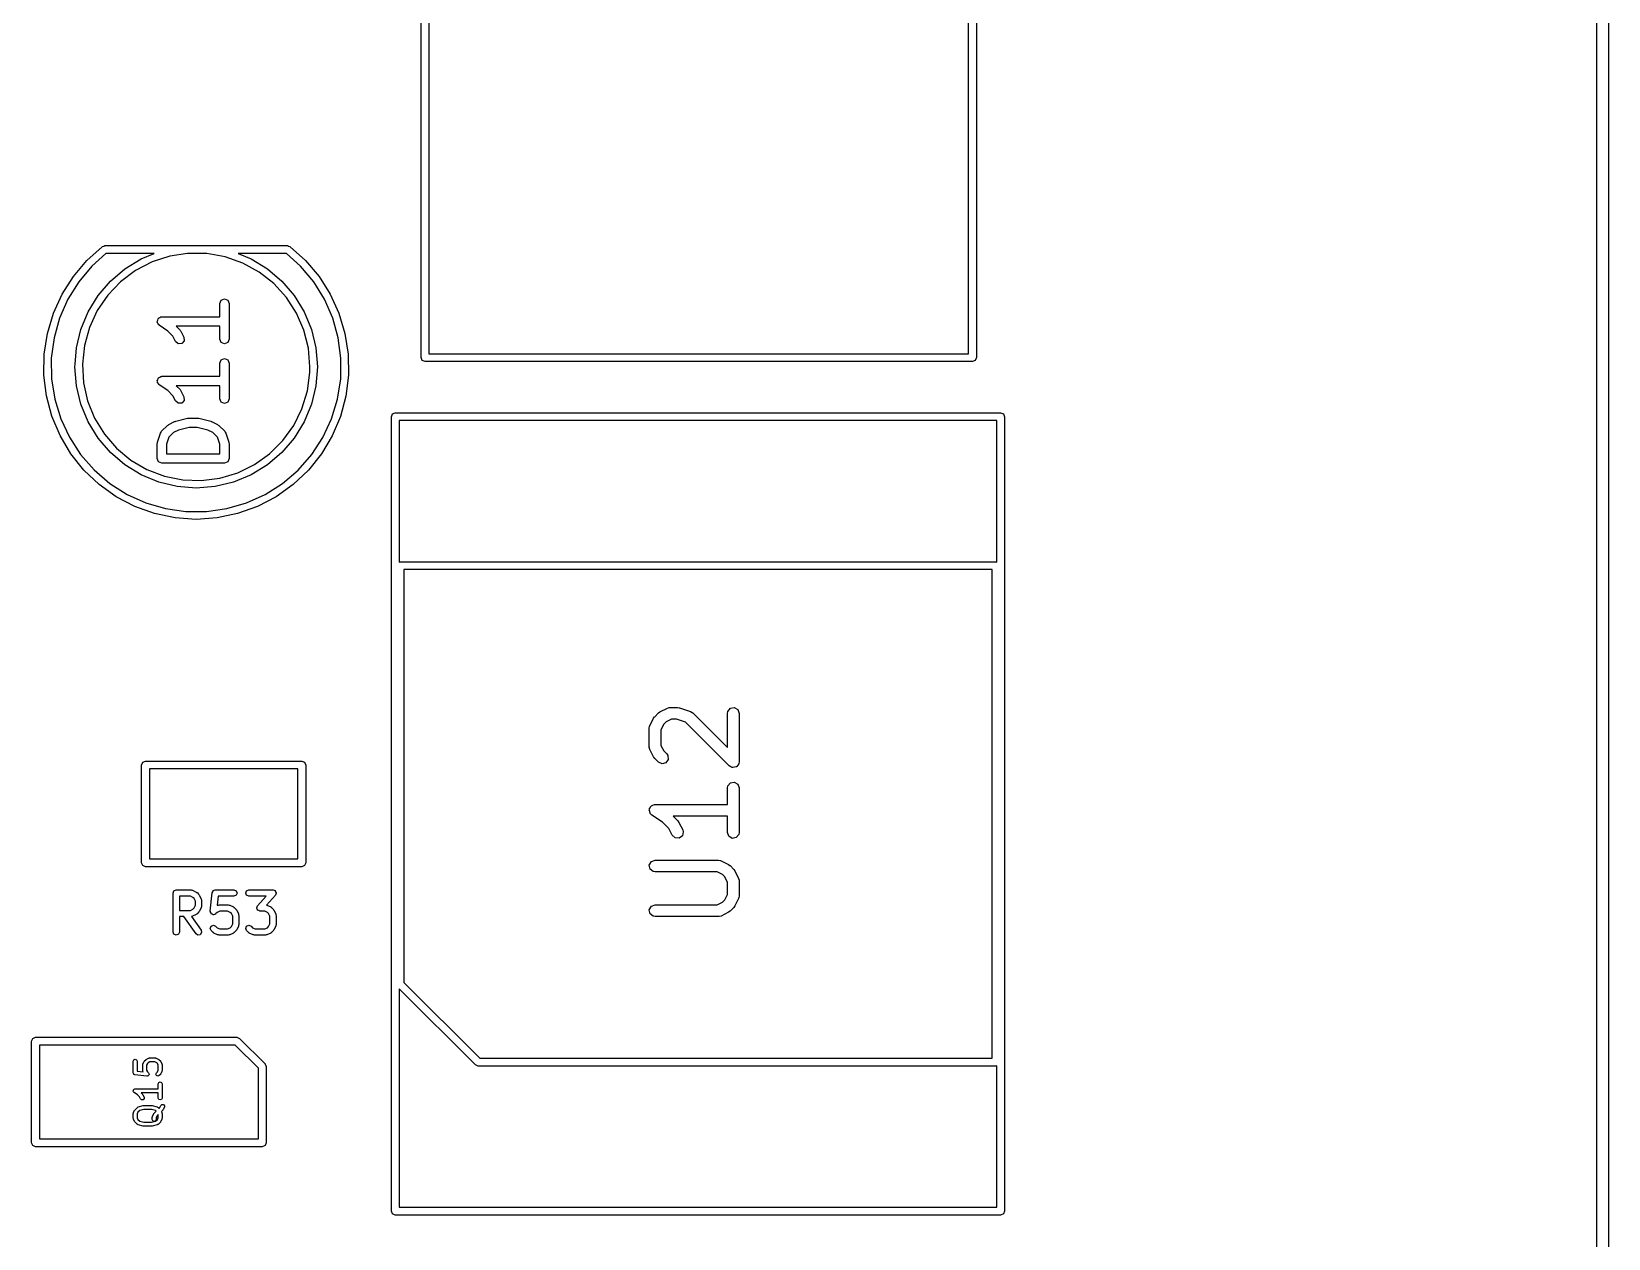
# Model space of a CAD drawing. Extents: x 10 to 287, y -200 to -10.
# Drawn here: x 186.76 to 206.92, y -89.86 to -74.42 of the extents above; entities that cross this region are included whole.
import ezdxf

# ---------------------------------------------------------------- set-up
doc = ezdxf.new("R2010")
doc.units = 0
doc.layers.add('BLACK', color=7, linetype='CONTINUOUS')

msp = doc.modelspace()

# ---------------------------------------------------------------- linework, layer by layer
at = {"layer": 'BLACK', "linetype": 'CONTINUOUS'}
for p, q in [((206.771, -122.195), (206.771, -36.8788)), ((206.921, -36.8038), (206.921, -122.27)), ((191.739, -78.595), (191.739, -59.595)), ((191.839, -59.645), (191.839, -78.545)), ((198.739, -78.545), (198.739, -59.645)), ((198.839, -59.595), (198.839, -78.595)), ((187.467, -77.3514), (187.661, -77.1773)), ((187.661, -77.1771), (187.662, -77.177)), ((187.661, -77.1773), (187.661, -77.1771)), ((187.662, -77.177), (187.667, -77.1724)), ((187.667, -77.1724), (187.684, -77.1676)), ((187.667, -77.1724), (187.667, -77.1724)), ((187.684, -77.1676), (187.697, -77.1625)), ((187.697, -77.1625), (187.703, -77.1625)), ((187.703, -77.1625), (187.704, -77.1623)), ((187.704, -77.1623), (187.704, -77.1625)), ((187.704, -77.1625), (190.029, -77.1625)), ((190.029, -77.1625), (190.044, -77.1687)), ((190.044, -77.1687), (190.06, -77.173)), ((190.06, -77.173), (190.06, -77.173)), ((190.06, -77.173), (190.064, -77.1771)), ((190.064, -77.1771), (190.064, -77.1771)), ((190.064, -77.1771), (190.065, -77.1772)), ((190.065, -77.1772), (190.26, -77.3521)), ((187.293, -77.5561), (187.467, -77.3514)), ((187.53, -77.4231), (187.361, -77.6244)), ((187.709, -77.2625), (187.53, -77.4231)), ((188.326, -77.2625), (187.709, -77.2625)), ((187.952, -77.4585), (188.159, -77.3314)), ((188.299, -77.3712), (188.088, -77.4813)), ((188.159, -77.3314), (188.326, -77.2625)), ((188.526, -77.2971), (188.299, -77.3712)), ((188.752, -77.2625), (188.526, -77.2971)), ((188.878, -77.2625), (188.752, -77.2625)), ((189, -77.264), (188.878, -77.2625)), ((189.235, -77.3058), (189, -77.264)), ((189.459, -77.3854), (189.235, -77.3058)), ((190.017, -77.2625), (189.4, -77.2625)), ((189.4, -77.2625), (189.567, -77.3314)), ((189.668, -77.5006), (189.459, -77.3854)), ((189.567, -77.3314), (189.774, -77.4585)), ((190.197, -77.4238), (190.017, -77.2625)), ((190.366, -77.6252), (190.197, -77.4238)), ((190.26, -77.3521), (190.434, -77.5569)), ((187.149, -77.7828), (187.293, -77.5561)), ((187.361, -77.6244), (187.222, -77.8476)), ((187.609, -77.8014), (187.767, -77.6165)), ((187.897, -77.6245), (187.732, -77.7968)), ((187.767, -77.6165), (187.952, -77.4585)), ((188.088, -77.4813), (187.897, -77.6245)), ((189.855, -77.6484), (189.668, -77.5006)), ((189.774, -77.4585), (189.959, -77.6165)), ((189.959, -77.6165), (190.117, -77.8014)), ((190.504, -77.8484), (190.366, -77.6252)), ((190.434, -77.5569), (190.578, -77.7837)), ((187.037, -78.0272), (187.149, -77.7828)), ((187.482, -78.0088), (187.609, -77.8014)), ((187.732, -77.7968), (187.598, -77.9938)), ((190.016, -77.8247), (189.855, -77.6484)), ((190.145, -78.0249), (190.016, -77.8247)), ((190.117, -77.8014), (190.244, -78.0088)), ((190.578, -77.7837), (190.689, -78.0281)), ((186.96, -78.2845), (187.037, -78.0272)), ((187.222, -77.8476), (187.116, -78.0881)), ((187.389, -78.2335), (187.482, -78.0088)), ((187.598, -77.9938), (187.497, -78.2101)), ((189.165, -77.903), (189.182, -77.8605)), ((189.165, -78.0715), (189.165, -77.903)), ((189.182, -77.8605), (189.225, -77.843)), ((189.225, -77.843), (189.267, -77.8605)), ((189.267, -77.8605), (189.285, -77.903)), ((189.285, -77.903), (189.285, -78.3601)), ((190.24, -78.2436), (190.145, -78.0249)), ((190.244, -78.0088), (190.337, -78.2335)), ((190.61, -78.089), (190.504, -77.8484)), ((190.689, -78.0281), (190.766, -78.2855)), ((187.116, -78.0881), (187.046, -78.3411)), ((187.497, -78.2101), (187.434, -78.4398)), ((188.365, -78.1315), (188.372, -78.1154)), ((188.367, -78.1372), (188.365, -78.1315)), ((188.366, -78.1433), (188.367, -78.1372)), ((188.376, -78.1578), (188.366, -78.1433)), ((188.372, -78.1154), (188.375, -78.0982)), ((188.375, -78.0982), (188.38, -78.0948)), ((188.382, -78.1739), (188.376, -78.1578)), ((188.38, -78.0948), (188.382, -78.0891)), ((188.382, -78.0891), (188.399, -78.0824)), ((188.388, -78.1763), (188.382, -78.1739)), ((188.392, -78.1814), (188.388, -78.1763)), ((188.501, -78.2543), (188.392, -78.1814)), ((188.399, -78.0824), (188.413, -78.0727)), ((188.413, -78.0727), (188.419, -78.0739)), ((188.419, -78.0739), (188.425, -78.0715)), ((188.425, -78.0715), (189.165, -78.0715)), ((189.165, -78.1915), (188.608, -78.1915)), ((188.608, -78.1915), (188.658, -78.2415)), ((189.165, -78.3601), (189.165, -78.1915)), ((190.68, -78.342), (190.61, -78.089)), ((186.92, -78.55), (186.96, -78.2845)), ((187.046, -78.3411), (187.011, -78.6016)), ((187.332, -78.47), (187.389, -78.2335)), ((188.566, -78.3194), (188.501, -78.2543)), ((188.6, -78.3869), (188.566, -78.3194)), ((188.634, -78.417), (188.6, -78.3869)), ((188.68, -78.4138), (188.634, -78.417)), ((188.658, -78.2415), (188.662, -78.2506)), ((188.662, -78.2506), (188.669, -78.2571)), ((188.669, -78.2571), (188.707, -78.3333)), ((188.71, -78.3791), (188.68, -78.4138)), ((188.707, -78.3333), (188.71, -78.3791)), ((189.182, -78.4025), (189.165, -78.3601)), ((189.225, -78.4201), (189.182, -78.4025)), ((189.267, -78.4025), (189.225, -78.4201)), ((189.285, -78.3601), (189.267, -78.4025)), ((190.298, -78.4748), (190.24, -78.2436)), ((190.337, -78.2335), (190.394, -78.47)), ((190.714, -78.6025), (190.68, -78.342)), ((190.766, -78.2855), (190.806, -78.5509)), ((186.916, -78.8185), (186.92, -78.55)), ((187.011, -78.6016), (187.014, -78.8643)), ((187.316, -78.6769), (187.332, -78.47)), ((187.434, -78.4398), (187.408, -78.6769)), ((189.165, -78.6649), (189.182, -78.6224)), ((189.182, -78.6224), (189.225, -78.6049)), ((189.225, -78.6049), (189.267, -78.6224)), ((189.267, -78.6224), (189.285, -78.6649)), ((190.318, -78.7125), (190.298, -78.4748)), ((190.394, -78.47), (190.413, -78.7125)), ((190.711, -78.8653), (190.714, -78.6025)), ((190.806, -78.5509), (190.81, -78.8195)), ((191.754, -78.6304), (191.739, -78.595)), ((191.789, -78.645), (191.754, -78.6304)), ((191.839, -78.545), (198.739, -78.545)), ((198.824, -78.6304), (198.789, -78.645)), ((198.839, -78.595), (198.824, -78.6304)), ((186.949, -79.085), (186.916, -78.8185)), ((187.313, -78.7125), (187.316, -78.6769)), ((187.332, -78.9549), (187.313, -78.7125)), ((187.408, -78.6769), (187.422, -78.915)), ((188.399, -78.8443), (188.413, -78.8346)), ((188.413, -78.8346), (188.419, -78.8358)), ((188.419, -78.8358), (188.425, -78.8334)), ((188.425, -78.8334), (189.165, -78.8334)), ((189.165, -78.8334), (189.165, -78.6649)), ((189.285, -78.6649), (189.285, -79.122)), ((190.285, -79.0199), (190.316, -78.7836)), ((190.316, -78.7836), (190.318, -78.7125)), ((190.413, -78.7125), (190.394, -78.9549)), ((190.81, -78.8195), (190.777, -79.086)), ((198.789, -78.645), (191.789, -78.645)), ((187.014, -78.8643), (187.054, -79.124)), ((187.389, -79.1915), (187.332, -78.9549)), ((187.422, -78.915), (187.475, -79.1476)), ((188.365, -78.8934), (188.372, -78.8773)), ((188.367, -78.8991), (188.365, -78.8934)), ((188.366, -78.9052), (188.367, -78.8991)), ((188.376, -78.9197), (188.366, -78.9052)), ((188.372, -78.8773), (188.375, -78.8601)), ((188.375, -78.8601), (188.38, -78.8567)), ((188.382, -78.9359), (188.376, -78.9197)), ((188.38, -78.8567), (188.382, -78.851)), ((188.382, -78.851), (188.399, -78.8443)), ((188.388, -78.9382), (188.382, -78.9359)), ((188.392, -78.9434), (188.388, -78.9382)), ((188.501, -79.0162), (188.392, -78.9434)), ((188.566, -79.0814), (188.501, -79.0162)), ((189.165, -78.9534), (188.608, -78.9534)), ((188.608, -78.9534), (188.658, -79.0034)), ((188.658, -79.0034), (188.662, -79.0125)), ((188.662, -79.0125), (188.669, -79.019)), ((188.669, -79.019), (188.707, -79.0952)), ((189.165, -79.122), (189.165, -78.9534)), ((190.216, -79.2481), (190.285, -79.0199)), ((190.394, -78.9549), (190.337, -79.1915)), ((190.671, -79.1249), (190.711, -78.8653)), ((187.018, -79.3445), (186.949, -79.085)), ((187.054, -79.124), (187.131, -79.3754)), ((187.482, -79.4162), (187.389, -79.1915)), ((187.475, -79.1476), (187.564, -79.3685)), ((188.6, -79.1488), (188.566, -79.0814)), ((188.634, -79.1789), (188.6, -79.1488)), ((188.68, -79.1757), (188.634, -79.1789)), ((188.71, -79.141), (188.68, -79.1757)), ((188.707, -79.0952), (188.71, -79.141)), ((189.182, -79.1644), (189.165, -79.122)), ((189.225, -79.182), (189.182, -79.1644)), ((189.267, -79.1644), (189.225, -79.182)), ((189.285, -79.122), (189.267, -79.1644)), ((190.337, -79.1915), (190.244, -79.4162)), ((190.595, -79.3763), (190.671, -79.1249)), ((190.777, -79.086), (190.707, -79.3454)), ((187.122, -79.592), (187.018, -79.3445)), ((187.131, -79.3754), (187.242, -79.6135)), ((187.609, -79.6235), (187.482, -79.4162)), ((187.564, -79.3685), (187.689, -79.5718)), ((188.512, -79.4493), (188.588, -79.4112)), ((188.588, -79.4112), (188.595, -79.4107)), ((188.595, -79.4107), (188.601, -79.4066)), ((188.601, -79.4066), (188.753, -79.3686)), ((188.753, -79.3686), (188.761, -79.3697)), ((188.761, -79.3697), (188.768, -79.3668)), ((188.768, -79.3668), (188.882, -79.3668)), ((188.882, -79.3668), (188.889, -79.3697)), ((188.889, -79.3697), (188.897, -79.3686)), ((188.897, -79.3686), (189.049, -79.4066)), ((189.049, -79.4066), (189.054, -79.4107)), ((189.054, -79.4107), (189.061, -79.4112)), ((189.061, -79.4112), (189.137, -79.4493)), ((190.11, -79.4618), (190.216, -79.2481)), ((190.244, -79.4162), (190.117, -79.6235)), ((190.484, -79.6143), (190.595, -79.3763)), ((190.707, -79.3454), (190.603, -79.5928)), ((191.359, -79.3498), (191.374, -79.3144)), ((191.359, -89.5098), (191.359, -79.3498)), ((191.374, -79.3144), (191.409, -79.2998)), ((191.409, -79.2998), (199.149, -79.2998)), ((199.099, -79.3998), (191.459, -79.3998)), ((191.459, -79.3998), (191.459, -81.2089)), ((199.099, -81.2089), (199.099, -79.3998)), ((199.149, -79.2998), (199.184, -79.3144)), ((199.184, -79.3144), (199.199, -79.3498)), ((199.199, -79.3498), (199.199, -89.5098)), ((187.26, -79.8228), (187.122, -79.592)), ((187.242, -79.6135), (187.385, -79.8335)), ((187.767, -79.8085), (187.609, -79.6235)), ((187.689, -79.5718), (187.845, -79.752)), ((188.368, -79.6745), (188.406, -79.5602)), ((188.406, -79.5602), (188.415, -79.5496)), ((188.415, -79.5496), (188.421, -79.5367)), ((188.421, -79.5367), (188.497, -79.4605)), ((188.515, -79.6116), (188.485, -79.7032)), ((188.497, -79.4605), (188.506, -79.4567)), ((188.506, -79.4567), (188.512, -79.4493)), ((188.575, -79.5523), (188.515, -79.6116)), ((188.636, -79.5215), (188.575, -79.5523)), ((188.775, -79.4868), (188.636, -79.5215)), ((188.875, -79.4868), (188.775, -79.4868)), ((189.013, -79.5215), (188.875, -79.4868)), ((189.075, -79.5523), (189.013, -79.5215)), ((189.134, -79.6116), (189.075, -79.5523)), ((189.165, -79.7032), (189.134, -79.6116)), ((189.137, -79.4493), (189.144, -79.4567)), ((189.144, -79.4567), (189.153, -79.4605)), ((189.153, -79.4605), (189.229, -79.5367)), ((189.229, -79.5367), (189.235, -79.5496)), ((189.235, -79.5496), (189.244, -79.5602)), ((189.244, -79.5602), (189.282, -79.6745)), ((190.117, -79.6235), (189.959, -79.8085)), ((189.971, -79.6555), (190.11, -79.4618)), ((190.34, -79.8343), (190.484, -79.6143)), ((190.603, -79.5928), (190.465, -79.8236)), ((187.428, -80.0325), (187.26, -79.8228)), ((187.385, -79.8335), (187.558, -80.0311)), ((187.952, -79.9665), (187.767, -79.8085)), ((187.845, -79.752), (188.028, -79.9043)), ((188.365, -79.6934), (188.369, -79.6843)), ((188.365, -79.8839), (188.365, -79.6934)), ((188.369, -79.6843), (188.368, -79.6745)), ((188.485, -79.7032), (188.485, -79.8239)), ((188.485, -79.8239), (189.165, -79.8239)), ((189.165, -79.8239), (189.165, -79.7032)), ((189.282, -79.6745), (189.281, -79.6843)), ((189.281, -79.6843), (189.285, -79.6934)), ((189.285, -79.6934), (189.285, -79.8839)), ((189.608, -79.9622), (189.802, -79.8238)), ((189.959, -79.8085), (189.774, -79.9665)), ((189.802, -79.8238), (189.971, -79.6555)), ((190.167, -80.0317), (190.34, -79.8343)), ((190.465, -79.8236), (190.298, -80.0332)), ((187.623, -80.2172), (187.428, -80.0325)), ((187.558, -80.0311), (187.758, -80.2022)), ((188.159, -80.0935), (187.952, -79.9665)), ((188.028, -79.9043), (188.234, -80.0246)), ((188.234, -80.0246), (188.457, -80.1097)), ((188.382, -79.9263), (188.365, -79.8839)), ((188.425, -79.9439), (188.382, -79.9263)), ((189.225, -79.9439), (188.425, -79.9439)), ((189.267, -79.9263), (189.225, -79.9439)), ((189.285, -79.8839), (189.267, -79.9263)), ((189.394, -80.0671), (189.608, -79.9622)), ((189.774, -79.9665), (189.567, -80.0935)), ((189.967, -80.2027), (190.167, -80.0317)), ((190.298, -80.0332), (190.103, -80.2178)), ((187.841, -80.3733), (187.623, -80.2172)), ((187.758, -80.2022), (187.979, -80.3434)), ((188.384, -80.1866), (188.159, -80.0935)), ((188.62, -80.2434), (188.384, -80.1866)), ((188.457, -80.1097), (188.691, -80.1572)), ((188.863, -80.2625), (188.62, -80.2434)), ((188.691, -80.1572), (188.929, -80.1659)), ((189.105, -80.2434), (188.863, -80.2625)), ((188.929, -80.1659), (189.165, -80.1356)), ((189.342, -80.1866), (189.105, -80.2434)), ((189.165, -80.1356), (189.394, -80.0671)), ((189.567, -80.0935), (189.342, -80.1866)), ((189.746, -80.3438), (189.967, -80.2027)), ((190.103, -80.2178), (189.884, -80.3739)), ((188.079, -80.498), (187.841, -80.3733)), ((187.979, -80.3434), (188.219, -80.4518)), ((189.506, -80.4521), (189.746, -80.3438)), ((189.884, -80.3739), (189.646, -80.4984)), ((188.332, -80.5888), (188.079, -80.498)), ((188.219, -80.4518), (188.471, -80.5254)), ((188.594, -80.644), (188.332, -80.5888)), ((188.471, -80.5254), (188.731, -80.5626)), ((188.862, -80.6625), (188.594, -80.644)), ((188.731, -80.5626), (188.994, -80.5626)), ((189.13, -80.6441), (188.862, -80.6625)), ((188.994, -80.5626), (189.254, -80.5256)), ((189.393, -80.589), (189.13, -80.6441)), ((189.254, -80.5256), (189.506, -80.4521)), ((189.646, -80.4984), (189.393, -80.589)), ((191.459, -81.2089), (191.469, -81.2048)), ((191.469, -81.2048), (199.089, -81.2048)), ((199.089, -81.2048), (199.099, -81.2089)), ((191.519, -81.3048), (191.519, -86.5841)), ((199.039, -81.3048), (191.519, -81.3048)), ((199.039, -87.5548), (199.039, -81.3048)), ((194.888, -83.077), (194.913, -83.0696)), ((194.913, -83.0696), (194.918, -83.0706)), ((194.918, -83.0706), (194.922, -83.0691)), ((194.922, -83.0691), (195.017, -83.0691)), ((195.017, -83.0691), (195.039, -83.073)), ((195.694, -83.0791), (195.744, -83.0702)), ((195.744, -83.0702), (195.789, -83.0959)), ((194.664, -83.301), (194.712, -83.2058)), ((194.712, -83.2058), (194.725, -83.1878)), ((194.725, -83.1878), (194.726, -83.1863)), ((194.726, -83.1863), (194.773, -83.1387)), ((194.773, -83.1387), (194.792, -83.1258)), ((194.792, -83.1258), (194.793, -83.1246)), ((194.793, -83.1246), (194.888, -83.077)), ((194.871, -83.2533), (194.841, -83.2838)), ((194.939, -83.2191), (194.871, -83.2533)), ((195.005, -83.2191), (194.939, -83.2191)), ((195.119, -83.2573), (195.005, -83.2191)), ((195.039, -83.073), (195.041, -83.0729)), ((195.041, -83.0729), (195.184, -83.1206)), ((195.678, -83.8162), (195.119, -83.2573)), ((195.184, -83.1206), (195.206, -83.133)), ((195.206, -83.133), (195.209, -83.1368)), ((195.209, -83.1368), (195.213, -83.1387)), ((195.213, -83.1387), (195.656, -83.5821)), ((195.656, -83.1441), (195.661, -83.1184)), ((195.656, -83.5821), (195.656, -83.1441)), ((195.661, -83.1184), (195.694, -83.0791)), ((195.789, -83.0959), (195.806, -83.1441)), ((195.806, -83.1441), (195.806, -83.7631)), ((194.656, -83.3346), (194.661, -83.3089)), ((194.656, -83.5727), (194.656, -83.3346)), ((194.661, -83.3089), (194.664, -83.3055)), ((194.664, -83.3055), (194.664, -83.301)), ((194.841, -83.2838), (194.806, -83.3523)), ((194.806, -83.3523), (194.806, -83.555)), ((194.658, -83.5769), (194.656, -83.5727)), ((194.657, -83.5812), (194.658, -83.5769)), ((194.664, -83.6062), (194.657, -83.5812)), ((194.712, -83.7014), (194.664, -83.6062)), ((194.806, -83.555), (194.841, -83.6235)), ((194.841, -83.6235), (194.88, -83.6625)), ((194.88, -83.6625), (194.894, -83.6838)), ((188.165, -83.8046), (188.18, -83.7692)), ((188.165, -85.0546), (188.165, -83.8046)), ((188.18, -83.7692), (188.215, -83.7546)), ((188.215, -83.7546), (190.215, -83.7546)), ((188.265, -83.8546), (188.265, -85.0046)), ((190.165, -83.8546), (188.265, -83.8546)), ((190.165, -85.0046), (190.165, -83.8546)), ((190.215, -83.7546), (190.25, -83.7692)), ((190.25, -83.7692), (190.265, -83.8046)), ((190.265, -83.8046), (190.265, -85.0546)), ((194.713, -83.7026), (194.712, -83.7014)), ((194.726, -83.7209), (194.713, -83.7026)), ((194.773, -83.7685), (194.726, -83.7209)), ((194.82, -83.7902), (194.773, -83.7685)), ((194.87, -83.777), (194.82, -83.7902)), ((194.899, -83.7349), (194.87, -83.777)), ((194.894, -83.6838), (194.899, -83.7349)), ((195.699, -83.8257), (195.678, -83.8162)), ((195.718, -83.837), (195.699, -83.8257)), ((195.722, -83.8364), (195.718, -83.837)), ((195.725, -83.8379), (195.722, -83.8364)), ((195.747, -83.832), (195.725, -83.8379)), ((195.769, -83.8281), (195.747, -83.832)), ((195.771, -83.8255), (195.769, -83.8281)), ((195.774, -83.8246), (195.771, -83.8255)), ((195.787, -83.8061), (195.774, -83.8246)), ((195.802, -83.7888), (195.787, -83.8061)), ((195.803, -83.7842), (195.802, -83.7888)), ((195.806, -83.7631), (195.803, -83.7793)), ((195.803, -83.7793), (195.804, -83.7825)), ((195.804, -83.7825), (195.803, -83.7842)), ((195.656, -84.0965), (195.661, -84.0708)), ((195.661, -84.0708), (195.694, -84.0315)), ((195.694, -84.0315), (195.744, -84.0226)), ((195.744, -84.0226), (195.789, -84.0483)), ((195.789, -84.0483), (195.806, -84.0965)), ((195.656, -84.3072), (195.656, -84.0965)), ((195.806, -84.0965), (195.806, -84.6679)), ((194.656, -84.3774), (194.658, -84.3734)), ((194.663, -84.3982), (194.656, -84.3774)), ((194.657, -84.3692), (194.668, -84.3503)), ((194.658, -84.3734), (194.657, -84.3692)), ((194.666, -84.4197), (194.663, -84.3982)), ((194.67, -84.4225), (194.666, -84.4197)), ((194.668, -84.3503), (194.677, -84.3304)), ((194.671, -84.4266), (194.67, -84.4225)), ((194.69, -84.4446), (194.671, -84.4266)), ((194.677, -84.3304), (194.681, -84.3285)), ((194.681, -84.3285), (194.683, -84.3247)), ((194.683, -84.3247), (194.703, -84.3173)), ((194.826, -84.5357), (194.69, -84.4446)), ((194.703, -84.3173), (194.723, -84.3076)), ((194.723, -84.3076), (194.727, -84.3087)), ((194.727, -84.3087), (194.731, -84.3072)), ((194.731, -84.3072), (195.656, -84.3072)), ((195.656, -84.4572), (194.96, -84.4572)), ((194.96, -84.4572), (195.022, -84.5196)), ((195.656, -84.6679), (195.656, -84.4572)), ((194.908, -84.6171), (194.826, -84.5357)), ((194.95, -84.7014), (194.908, -84.6171)), ((195.022, -84.5196), (195.035, -84.538)), ((195.035, -84.538), (195.036, -84.5391)), ((195.036, -84.5391), (195.084, -84.6344)), ((195.091, -84.6593), (195.08, -84.7092)), ((195.084, -84.6344), (195.091, -84.6593)), ((195.674, -84.7161), (195.656, -84.6679)), ((195.806, -84.6679), (195.802, -84.6936)), ((194.987, -84.7367), (194.95, -84.7014)), ((195.038, -84.7398), (194.987, -84.7367)), ((195.08, -84.7092), (195.038, -84.7398)), ((195.718, -84.7418), (195.674, -84.7161)), ((195.769, -84.7328), (195.718, -84.7418)), ((195.802, -84.6936), (195.769, -84.7328)), ((188.18, -85.0899), (188.165, -85.0546)), ((188.265, -85.0046), (190.165, -85.0046)), ((190.265, -85.0546), (190.25, -85.0899)), ((194.657, -85.0834), (194.683, -85.039)), ((194.666, -85.134), (194.657, -85.0834)), ((194.683, -85.039), (194.731, -85.0215)), ((194.731, -85.0215), (195.541, -85.0215)), ((195.541, -85.0215), (195.566, -85.026)), ((195.566, -85.026), (195.57, -85.0289)), ((195.57, -85.0289), (195.574, -85.0294)), ((195.574, -85.0294), (195.67, -85.077)), ((195.67, -85.077), (195.688, -85.0904)), ((188.215, -85.1046), (188.18, -85.0899)), ((190.215, -85.1046), (188.215, -85.1046)), ((190.25, -85.0899), (190.215, -85.1046)), ((194.706, -85.1669), (194.666, -85.134)), ((194.731, -85.1715), (194.706, -85.1669)), ((195.523, -85.1715), (194.731, -85.1715)), ((195.592, -85.2057), (195.523, -85.1715)), ((195.622, -85.2361), (195.592, -85.2057)), ((195.656, -85.3046), (195.622, -85.2361)), ((195.688, -85.0904), (195.689, -85.0911)), ((195.689, -85.0911), (195.737, -85.1387)), ((195.737, -85.1387), (195.75, -85.157)), ((195.75, -85.157), (195.751, -85.1582)), ((195.751, -85.1582), (195.798, -85.2534)), ((195.798, -85.2534), (195.806, -85.2784)), ((195.806, -85.2784), (195.805, -85.2827)), ((195.805, -85.2827), (195.806, -85.2869)), ((195.806, -85.2869), (195.806, -85.4774)), ((188.568, -85.441), (188.579, -85.4127)), ((188.568, -85.941), (188.568, -85.441)), ((188.579, -85.4127), (188.608, -85.401)), ((188.608, -85.401), (188.798, -85.401)), ((188.648, -85.481), (188.648, -85.6629)), ((188.789, -85.481), (188.648, -85.481)), ((188.822, -85.4976), (188.789, -85.481)), ((188.798, -85.401), (188.807, -85.4045)), ((188.807, -85.4045), (188.816, -85.4052)), ((188.816, -85.4052), (188.864, -85.429)), ((188.864, -85.429), (188.868, -85.434)), ((188.868, -85.434), (188.874, -85.4365)), ((188.874, -85.4365), (188.898, -85.4603)), ((188.898, -85.4603), (188.9, -85.4664)), ((188.9, -85.4664), (188.905, -85.4707)), ((188.905, -85.4707), (188.929, -85.5183)), ((189.044, -85.6751), (189.068, -85.437)), ((189.068, -85.437), (189.074, -85.4251)), ((189.074, -85.4251), (189.079, -85.4127)), ((189.079, -85.4127), (189.081, -85.4119)), ((189.081, -85.4119), (189.082, -85.41)), ((189.082, -85.41), (189.095, -85.4061)), ((189.095, -85.4061), (189.108, -85.401)), ((189.108, -85.401), (189.346, -85.401)), ((189.144, -85.481), (189.132, -85.5983)), ((189.346, -85.481), (189.144, -85.481)), ((189.346, -85.401), (189.374, -85.4127)), ((189.374, -85.4692), (189.346, -85.481)), ((189.374, -85.4127), (189.386, -85.441)), ((189.386, -85.441), (189.374, -85.4692)), ((189.496, -85.441), (189.508, -85.4127)), ((189.508, -85.4692), (189.496, -85.441)), ((189.508, -85.4127), (189.536, -85.401)), ((189.536, -85.481), (189.508, -85.4692)), ((189.536, -85.401), (189.846, -85.401)), ((189.758, -85.481), (189.536, -85.481)), ((189.649, -85.6051), (189.758, -85.481)), ((189.876, -85.4673), (189.764, -85.5953)), ((189.846, -85.401), (189.859, -85.4063)), ((189.859, -85.4063), (189.872, -85.4109)), ((189.872, -85.4109), (189.873, -85.4121)), ((189.873, -85.4121), (189.874, -85.4127)), ((189.874, -85.4127), (189.879, -85.4257)), ((189.88, -85.454), (189.876, -85.4673)), ((189.879, -85.4257), (189.886, -85.4383)), ((189.886, -85.441), (189.88, -85.454)), ((189.886, -85.4383), (189.885, -85.4396)), ((189.885, -85.4396), (189.886, -85.441)), ((195.622, -85.5282), (195.656, -85.4597)), ((195.656, -85.4597), (195.656, -85.3046)), ((195.806, -85.4774), (195.802, -85.5031)), ((188.648, -85.6629), (188.789, -85.6629)), ((188.789, -85.6629), (188.822, -85.6462)), ((188.837, -85.5123), (188.822, -85.4976)), ((188.822, -85.6462), (188.837, -85.6316)), ((188.853, -85.5456), (188.837, -85.5123)), ((188.837, -85.6316), (188.853, -85.5982)), ((188.853, -85.5982), (188.853, -85.5456)), ((188.898, -85.6835), (188.874, -85.7073)), ((188.9, -85.6774), (188.898, -85.6835)), ((188.905, -85.6731), (188.9, -85.6774)), ((188.929, -85.6255), (188.905, -85.6731)), ((188.929, -85.5183), (188.93, -85.5276)), ((188.93, -85.6162), (188.929, -85.6255)), ((188.93, -85.5276), (188.933, -85.5362)), ((188.933, -85.6076), (188.93, -85.6162)), ((188.933, -85.5362), (188.933, -85.6076)), ((189.045, -85.6771), (189.044, -85.6751)), ((189.044, -85.6791), (189.045, -85.6771)), ((189.049, -85.6915), (189.044, -85.6791)), ((189.053, -85.7044), (189.049, -85.6915)), ((189.131, -85.6881), (189.112, -85.7073)), ((189.165, -85.6714), (189.131, -85.6881)), ((189.132, -85.5983), (189.137, -85.5957)), ((189.137, -85.5957), (189.147, -85.595)), ((189.147, -85.595), (189.155, -85.5914)), ((189.155, -85.5914), (189.274, -85.5914)), ((189.265, -85.6714), (189.165, -85.6714)), ((189.298, -85.6881), (189.265, -85.6714)), ((189.274, -85.5914), (189.283, -85.595)), ((189.283, -85.595), (189.292, -85.5957)), ((189.292, -85.5957), (189.34, -85.6195)), ((189.313, -85.7028), (189.298, -85.6881)), ((189.34, -85.6195), (189.344, -85.6244)), ((189.344, -85.6244), (189.35, -85.627)), ((189.35, -85.627), (189.374, -85.6508)), ((189.374, -85.6508), (189.377, -85.6569)), ((189.377, -85.6569), (189.382, -85.6612)), ((189.382, -85.6612), (189.405, -85.7088)), ((189.639, -85.6314), (189.645, -85.6184)), ((189.64, -85.6328), (189.639, -85.6314)), ((189.639, -85.6341), (189.64, -85.6328)), ((189.645, -85.6467), (189.639, -85.6341)), ((189.645, -85.6184), (189.649, -85.6051)), ((189.651, -85.6597), (189.645, -85.6467)), ((189.652, -85.6603), (189.651, -85.6597)), ((189.653, -85.6615), (189.652, -85.6603)), ((189.666, -85.666), (189.653, -85.6615)), ((189.679, -85.6714), (189.666, -85.666)), ((189.741, -85.6714), (189.679, -85.6714)), ((189.775, -85.6881), (189.741, -85.6714)), ((189.764, -85.5953), (189.768, -85.5957)), ((189.768, -85.5957), (189.816, -85.6195)), ((189.789, -85.7027), (189.775, -85.6881)), ((189.816, -85.6195), (189.82, -85.6244)), ((189.82, -85.6244), (189.826, -85.627)), ((189.826, -85.627), (189.85, -85.6508)), ((189.85, -85.6508), (189.853, -85.6569)), ((189.853, -85.6569), (189.858, -85.6612)), ((189.858, -85.6612), (189.882, -85.7088)), ((194.657, -85.6549), (194.683, -85.6104)), ((194.666, -85.7054), (194.657, -85.6549)), ((194.683, -85.6104), (194.731, -85.5929)), ((194.731, -85.5929), (195.523, -85.5929)), ((195.523, -85.5929), (195.592, -85.5586)), ((195.67, -85.6874), (195.574, -85.735)), ((195.592, -85.5586), (195.622, -85.5282)), ((195.671, -85.6862), (195.67, -85.6874)), ((195.689, -85.6733), (195.671, -85.6862)), ((195.737, -85.6257), (195.689, -85.6733)), ((195.751, -85.6062), (195.737, -85.6242)), ((195.737, -85.6242), (195.737, -85.6257)), ((195.798, -85.511), (195.751, -85.6062)), ((195.799, -85.5065), (195.798, -85.511)), ((195.802, -85.5031), (195.799, -85.5065)), ((188.706, -85.7429), (188.648, -85.7429)), ((188.648, -85.7429), (188.648, -85.941)), ((188.861, -85.9639), (188.706, -85.7429)), ((188.807, -85.7393), (188.802, -85.7411)), ((188.802, -85.7411), (188.926, -85.918)), ((188.816, -85.7386), (188.807, -85.7393)), ((188.864, -85.7148), (188.816, -85.7386)), ((188.868, -85.7099), (188.864, -85.7148)), ((188.874, -85.7073), (188.868, -85.7099)), ((189.044, -85.8933), (189.056, -85.8651)), ((189.056, -85.9216), (189.044, -85.8933)), ((189.055, -85.7054), (189.053, -85.7044)), ((189.056, -85.7073), (189.055, -85.7054)), ((189.068, -85.7125), (189.056, -85.7073)), ((189.056, -85.8651), (189.084, -85.8533)), ((189.08, -85.7189), (189.068, -85.7125)), ((189.082, -85.7182), (189.08, -85.7189)), ((189.084, -85.7191), (189.082, -85.7182)), ((189.096, -85.7139), (189.084, -85.7191)), ((189.084, -85.8533), (189.112, -85.8651)), ((189.109, -85.71), (189.096, -85.7139)), ((189.11, -85.7082), (189.109, -85.71)), ((189.112, -85.7073), (189.11, -85.7082)), ((189.112, -85.8651), (189.131, -85.8843)), ((189.131, -85.8843), (189.165, -85.901)), ((189.265, -85.901), (189.298, -85.8843)), ((189.298, -85.8843), (189.313, -85.8696)), ((189.33, -85.7361), (189.313, -85.7028)), ((189.313, -85.8696), (189.33, -85.8363)), ((189.33, -85.8363), (189.33, -85.7361)), ((189.405, -85.8636), (189.382, -85.9112)), ((189.405, -85.7088), (189.406, -85.7181)), ((189.406, -85.8543), (189.405, -85.8636)), ((189.406, -85.7181), (189.41, -85.7267)), ((189.41, -85.8457), (189.406, -85.8543)), ((189.41, -85.7267), (189.41, -85.8457)), ((189.496, -85.8933), (189.508, -85.8651)), ((189.508, -85.9216), (189.496, -85.8933)), ((189.508, -85.8651), (189.536, -85.8533)), ((189.536, -85.8533), (189.565, -85.8651)), ((189.565, -85.8651), (189.584, -85.8843)), ((189.584, -85.8843), (189.617, -85.901)), ((189.741, -85.901), (189.775, -85.8843)), ((189.775, -85.8843), (189.789, -85.8696)), ((189.806, -85.7361), (189.789, -85.7027)), ((189.789, -85.8696), (189.806, -85.8363)), ((189.806, -85.8363), (189.806, -85.7361)), ((189.882, -85.8636), (189.858, -85.9112)), ((189.882, -85.7088), (189.882, -85.7181)), ((189.882, -85.7181), (189.886, -85.7267)), ((189.886, -85.8457), (189.882, -85.8543)), ((189.882, -85.8543), (189.882, -85.8636)), ((189.886, -85.7267), (189.886, -85.8457)), ((194.706, -85.7384), (194.666, -85.7054)), ((194.731, -85.7429), (194.706, -85.7384)), ((195.541, -85.7429), (194.731, -85.7429)), ((195.545, -85.7414), (195.541, -85.7429)), ((195.549, -85.7424), (195.545, -85.7414)), ((195.574, -85.735), (195.549, -85.7424)), ((188.579, -85.9692), (188.568, -85.941)), ((188.608, -85.981), (188.579, -85.9692)), ((188.636, -85.9692), (188.608, -85.981)), ((188.648, -85.941), (188.636, -85.9692)), ((188.886, -85.9804), (188.861, -85.9639)), ((188.916, -85.9737), (188.886, -85.9804)), ((188.933, -85.9479), (188.916, -85.9737)), ((188.926, -85.918), (188.933, -85.9479)), ((189.079, -85.9454), (189.056, -85.9216)), ((189.086, -85.948), (189.079, -85.9454)), ((189.09, -85.9529), (189.086, -85.948)), ((189.137, -85.9767), (189.09, -85.9529)), ((189.147, -85.9774), (189.137, -85.9767)), ((189.155, -85.981), (189.147, -85.9774)), ((189.274, -85.981), (189.155, -85.981)), ((189.165, -85.901), (189.265, -85.901)), ((189.283, -85.9774), (189.274, -85.981)), ((189.292, -85.9767), (189.283, -85.9774)), ((189.34, -85.9529), (189.292, -85.9767)), ((189.344, -85.948), (189.34, -85.9529)), ((189.35, -85.9454), (189.344, -85.948)), ((189.374, -85.9216), (189.35, -85.9454)), ((189.377, -85.9155), (189.374, -85.9216)), ((189.382, -85.9112), (189.377, -85.9155)), ((189.532, -85.9454), (189.508, -85.9216)), ((189.538, -85.948), (189.532, -85.9454)), ((189.542, -85.9529), (189.538, -85.948)), ((189.59, -85.9767), (189.542, -85.9529)), ((189.599, -85.9774), (189.59, -85.9767)), ((189.608, -85.981), (189.599, -85.9774)), ((189.751, -85.981), (189.608, -85.981)), ((189.617, -85.901), (189.741, -85.901)), ((189.759, -85.9774), (189.751, -85.981)), ((189.768, -85.9767), (189.759, -85.9774)), ((189.816, -85.9529), (189.768, -85.9767)), ((189.82, -85.948), (189.816, -85.9529)), ((189.826, -85.9454), (189.82, -85.948)), ((189.85, -85.9216), (189.826, -85.9454)), ((189.853, -85.9155), (189.85, -85.9216)), ((189.858, -85.9112), (189.853, -85.9155)), ((192.434, -87.6402), (191.459, -86.6655)), ((191.459, -86.6655), (191.459, -89.4598)), ((191.519, -86.5841), (192.49, -87.5548)), ((186.758, -87.3363), (186.773, -87.301)), ((186.773, -87.301), (186.808, -87.2863)), ((186.808, -87.2863), (189.383, -87.2863)), ((189.383, -87.2863), (189.419, -87.301)), ((189.419, -87.301), (189.744, -87.626)), ((186.758, -88.6363), (186.758, -87.3363)), ((186.858, -87.3863), (186.858, -88.5863)), ((189.362, -87.3863), (186.858, -87.3863)), ((189.658, -87.682), (189.362, -87.3863)), ((188.058, -87.5901), (188.065, -87.5725)), ((188.058, -87.7425), (188.058, -87.5901)), ((188.065, -87.5725), (188.083, -87.5651)), ((188.083, -87.5651), (188.101, -87.5725)), ((188.101, -87.5725), (188.108, -87.5901)), ((188.108, -87.5901), (188.108, -87.7199)), ((188.18, -87.6359), (188.182, -87.6305)), ((188.18, -87.712), (188.18, -87.6359)), ((188.182, -87.6305), (188.183, -87.6247)), ((188.183, -87.6247), (188.198, -87.5942)), ((188.198, -87.5942), (188.201, -87.5915)), ((188.201, -87.5915), (188.202, -87.5877)), ((188.202, -87.5877), (188.218, -87.5725)), ((188.218, -87.5725), (188.221, -87.5709)), ((188.221, -87.5709), (188.224, -87.5678)), ((188.224, -87.5678), (188.255, -87.5525)), ((188.241, -87.6202), (188.23, -87.6418)), ((188.23, -87.6418), (188.23, -87.7061)), ((188.23, -87.7061), (188.241, -87.7277)), ((188.25, -87.6107), (188.241, -87.6202)), ((188.272, -87.5999), (188.25, -87.6107)), ((188.255, -87.5525), (188.26, -87.5521)), ((188.26, -87.5521), (188.266, -87.5499)), ((188.266, -87.5499), (188.342, -87.5499)), ((188.336, -87.5999), (188.272, -87.5999)), ((188.358, -87.6107), (188.336, -87.5999)), ((188.342, -87.5499), (188.347, -87.5521)), ((188.347, -87.5521), (188.353, -87.5525)), ((188.353, -87.5525), (188.384, -87.5678)), ((188.367, -87.6202), (188.358, -87.6107)), ((188.378, -87.6418), (188.367, -87.6202)), ((188.367, -87.7277), (188.378, -87.7061)), ((188.378, -87.7061), (188.378, -87.6418)), ((188.384, -87.5678), (188.386, -87.5709)), ((188.386, -87.5709), (188.39, -87.5725)), ((188.39, -87.5725), (188.405, -87.5877)), ((188.405, -87.5877), (188.407, -87.5915)), ((188.407, -87.5915), (188.41, -87.5942)), ((188.41, -87.5942), (188.425, -87.6247)), ((188.425, -87.6247), (188.426, -87.6305)), ((188.426, -87.6305), (188.428, -87.6359)), ((188.428, -87.6359), (188.428, -87.712)), ((189.658, -88.5863), (189.658, -87.682)), ((189.744, -87.626), (189.745, -87.6304)), ((189.745, -87.6304), (189.758, -87.6613)), ((189.758, -87.6613), (189.758, -88.6363)), ((192.469, -87.6548), (192.434, -87.6402)), ((199.089, -87.6548), (192.469, -87.6548)), ((192.49, -87.5548), (199.039, -87.5548)), ((199.099, -87.6507), (199.089, -87.6548)), ((199.099, -89.4598), (199.099, -87.6507)), ((188.061, -87.7503), (188.058, -87.7425)), ((188.064, -87.7584), (188.061, -87.7503)), ((188.065, -87.759), (188.064, -87.7584)), ((188.065, -87.7602), (188.065, -87.759)), ((188.073, -87.7634), (188.065, -87.7602)), ((188.08, -87.7674), (188.073, -87.7634)), ((188.233, -87.7826), (188.08, -87.7674)), ((188.108, -87.7199), (188.185, -87.7276)), ((188.182, -87.7174), (188.18, -87.712)), ((188.183, -87.7232), (188.182, -87.7174)), ((188.185, -87.7276), (188.183, -87.7232)), ((188.234, -87.7823), (188.233, -87.7826)), ((188.235, -87.7828), (188.234, -87.7823)), ((188.243, -87.7795), (188.235, -87.7828)), ((188.241, -87.7277), (188.253, -87.7401)), ((188.251, -87.7771), (188.243, -87.7795)), ((188.252, -87.7759), (188.251, -87.7771)), ((188.253, -87.7754), (188.252, -87.7759)), ((188.253, -87.7401), (188.254, -87.7413)), ((188.256, -87.7677), (188.253, -87.7754)), ((188.254, -87.7413), (188.255, -87.7419)), ((188.255, -87.7419), (188.257, -87.75)), ((188.26, -87.7603), (188.256, -87.7677)), ((188.257, -87.75), (188.26, -87.7578)), ((188.26, -87.7578), (188.26, -87.759)), ((188.26, -87.759), (188.26, -87.7603)), ((188.347, -87.7578), (188.355, -87.7401)), ((188.355, -87.7754), (188.347, -87.7578)), ((188.355, -87.7401), (188.367, -87.7277)), ((188.372, -87.7828), (188.355, -87.7754)), ((188.39, -87.7754), (188.372, -87.7828)), ((188.378, -87.8797), (188.385, -87.862)), ((188.378, -87.9461), (188.378, -87.8797)), ((188.385, -87.862), (188.403, -87.8547)), ((188.405, -87.7602), (188.39, -87.7754)), ((188.403, -87.8547), (188.421, -87.862)), ((188.407, -87.7564), (188.405, -87.7602)), ((188.41, -87.7537), (188.407, -87.7564)), ((188.425, -87.7232), (188.41, -87.7537)), ((188.421, -87.862), (188.428, -87.8797)), ((188.426, -87.7174), (188.425, -87.7232)), ((188.428, -87.712), (188.426, -87.7174)), ((188.428, -87.8797), (188.428, -88.0625)), ((188.058, -87.9711), (188.061, -87.9644)), ((188.059, -87.9735), (188.058, -87.9711)), ((188.058, -87.976), (188.059, -87.9735)), ((188.062, -87.982), (188.058, -87.976)), ((188.061, -87.9644), (188.062, -87.9572)), ((188.062, -87.9572), (188.064, -87.9558)), ((188.065, -87.9888), (188.062, -87.982)), ((188.064, -87.9558), (188.065, -87.9534)), ((188.065, -87.9534), (188.072, -87.9506)), ((188.068, -87.9898), (188.065, -87.9888)), ((188.069, -87.9919), (188.068, -87.9898)), ((188.113, -88.021), (188.069, -87.9919)), ((188.072, -87.9506), (188.078, -87.9466)), ((188.078, -87.9466), (188.081, -87.9471)), ((188.081, -87.9471), (188.083, -87.9461)), ((188.083, -87.9461), (188.378, -87.9461)), ((188.139, -88.0469), (188.113, -88.021)), ((188.152, -88.0737), (188.139, -88.0469)), ((188.166, -88.0862), (188.152, -88.0737)), ((188.378, -87.9961), (188.159, -87.9961)), ((188.159, -87.9961), (188.177, -88.0144)), ((188.186, -88.0849), (188.166, -88.0862)), ((188.177, -88.0144), (188.178, -88.0182)), ((188.178, -88.0182), (188.182, -88.0209)), ((188.182, -88.0209), (188.197, -88.0513)), ((188.198, -88.0704), (188.186, -88.0849)), ((188.197, -88.0513), (188.198, -88.0704)), ((188.378, -88.0625), (188.378, -87.9961)), ((188.385, -88.0802), (188.378, -88.0625)), ((188.403, -88.0875), (188.385, -88.0802)), ((188.421, -88.0802), (188.403, -88.0875)), ((188.428, -88.0625), (188.421, -88.0802)), ((188.058, -88.2606), (188.06, -88.2552)), ((188.058, -88.3216), (188.058, -88.2606)), ((188.06, -88.2552), (188.061, -88.2494)), ((188.061, -88.2494), (188.076, -88.219)), ((188.076, -88.219), (188.079, -88.2163)), ((188.079, -88.2163), (188.081, -88.2125)), ((188.081, -88.2125), (188.111, -88.182)), ((188.119, -88.245), (188.108, -88.2665)), ((188.108, -88.2665), (188.108, -88.3157)), ((188.111, -88.182), (188.117, -88.1794)), ((188.117, -88.1794), (188.123, -88.1754)), ((188.141, -88.2222), (188.119, -88.245)), ((188.123, -88.1754), (188.184, -88.1602)), ((188.193, -88.2094), (188.141, -88.2222)), ((188.184, -88.1602), (188.187, -88.1606)), ((188.187, -88.1606), (188.19, -88.1594)), ((188.19, -88.1594), (188.296, -88.1594)), ((188.293, -88.2094), (188.193, -88.2094)), ((188.344, -88.2222), (188.293, -88.2094)), ((188.296, -88.1594), (188.299, -88.1606)), ((188.299, -88.1606), (188.302, -88.1602)), ((188.302, -88.1602), (188.363, -88.1754)), ((188.302, -88.3063), (188.304, -88.301)), ((188.302, -88.3368), (188.302, -88.3063)), ((188.304, -88.2952), (188.32, -88.2647)), ((188.304, -88.301), (188.304, -88.2952)), ((188.32, -88.2647), (188.323, -88.262)), ((188.323, -88.262), (188.324, -88.2582)), ((188.324, -88.2582), (188.352, -88.2301)), ((188.352, -88.2301), (188.344, -88.2222)), ((188.363, -88.2907), (188.352, -88.3122)), ((188.352, -88.3122), (188.352, -88.3368)), ((188.363, -88.1754), (188.369, -88.1794)), ((188.378, -88.2753), (188.363, -88.2907)), ((188.369, -88.1794), (188.375, -88.182)), ((188.375, -88.182), (188.388, -88.1948)), ((188.378, -88.3157), (188.378, -88.2753)), ((188.388, -88.1948), (188.398, -88.1849)), ((188.398, -88.1849), (188.411, -88.158)), ((188.411, -88.158), (188.426, -88.1455)), ((188.436, -88.2173), (188.418, -88.2351)), ((188.418, -88.2351), (188.425, -88.2494)), ((188.425, -88.2494), (188.426, -88.2552)), ((188.426, -88.1455), (188.445, -88.1468)), ((188.426, -88.2552), (188.428, -88.2606)), ((188.428, -88.2606), (188.428, -88.3216)), ((188.437, -88.2135), (188.436, -88.2173)), ((188.441, -88.2108), (188.437, -88.2135)), ((188.456, -88.1804), (188.441, -88.2108)), ((188.445, -88.1468), (188.457, -88.1613)), ((188.457, -88.1613), (188.456, -88.1804)), ((188.06, -88.3269), (188.058, -88.3216)), ((188.061, -88.3328), (188.06, -88.3269)), ((188.076, -88.3632), (188.061, -88.3328)), ((188.079, -88.3659), (188.076, -88.3632)), ((188.081, -88.3697), (188.079, -88.3659)), ((188.111, -88.4002), (188.081, -88.3697)), ((188.108, -88.3157), (188.119, -88.3372)), ((188.117, -88.4028), (188.111, -88.4002)), ((188.123, -88.4068), (188.117, -88.4028)), ((188.119, -88.3372), (188.141, -88.3599)), ((188.184, -88.422), (188.123, -88.4068)), ((188.141, -88.3599), (188.193, -88.3728)), ((188.187, -88.4215), (188.184, -88.422)), ((188.19, -88.4228), (188.187, -88.4215)), ((188.296, -88.4228), (188.19, -88.4228)), ((188.193, -88.3728), (188.293, -88.3728)), ((188.293, -88.3728), (188.344, -88.36)), ((188.299, -88.4215), (188.296, -88.4228)), ((188.302, -88.422), (188.299, -88.4215)), ((188.309, -88.3545), (188.302, -88.3368)), ((188.363, -88.4068), (188.302, -88.422)), ((188.327, -88.3618), (188.309, -88.3545)), ((188.344, -88.3545), (188.327, -88.3618)), ((188.352, -88.3368), (188.344, -88.3545)), ((188.344, -88.36), (188.367, -88.3372)), ((188.369, -88.4028), (188.363, -88.4068)), ((188.367, -88.3372), (188.378, -88.3157)), ((188.375, -88.4002), (188.369, -88.4028)), ((188.405, -88.3697), (188.375, -88.4002)), ((188.407, -88.3659), (188.405, -88.3697)), ((188.41, -88.3632), (188.407, -88.3659)), ((188.425, -88.3328), (188.41, -88.3632)), ((188.426, -88.3269), (188.425, -88.3328)), ((188.428, -88.3216), (188.426, -88.3269)), ((186.773, -88.6717), (186.758, -88.6363)), ((186.808, -88.6863), (186.773, -88.6717)), ((189.708, -88.6863), (186.808, -88.6863)), ((186.858, -88.5863), (189.658, -88.5863)), ((189.744, -88.6717), (189.708, -88.6863)), ((189.758, -88.6363), (189.744, -88.6717)), ((191.374, -89.5452), (191.359, -89.5098)), ((191.459, -89.4598), (199.099, -89.4598)), ((199.199, -89.5098), (199.184, -89.5452)), ((191.409, -89.5598), (191.374, -89.5452)), ((199.149, -89.5598), (191.409, -89.5598)), ((199.184, -89.5452), (199.149, -89.5598))]:
    msp.add_line(p, q, dxfattribs=at)

doc.saveas('drawing.dxf')
